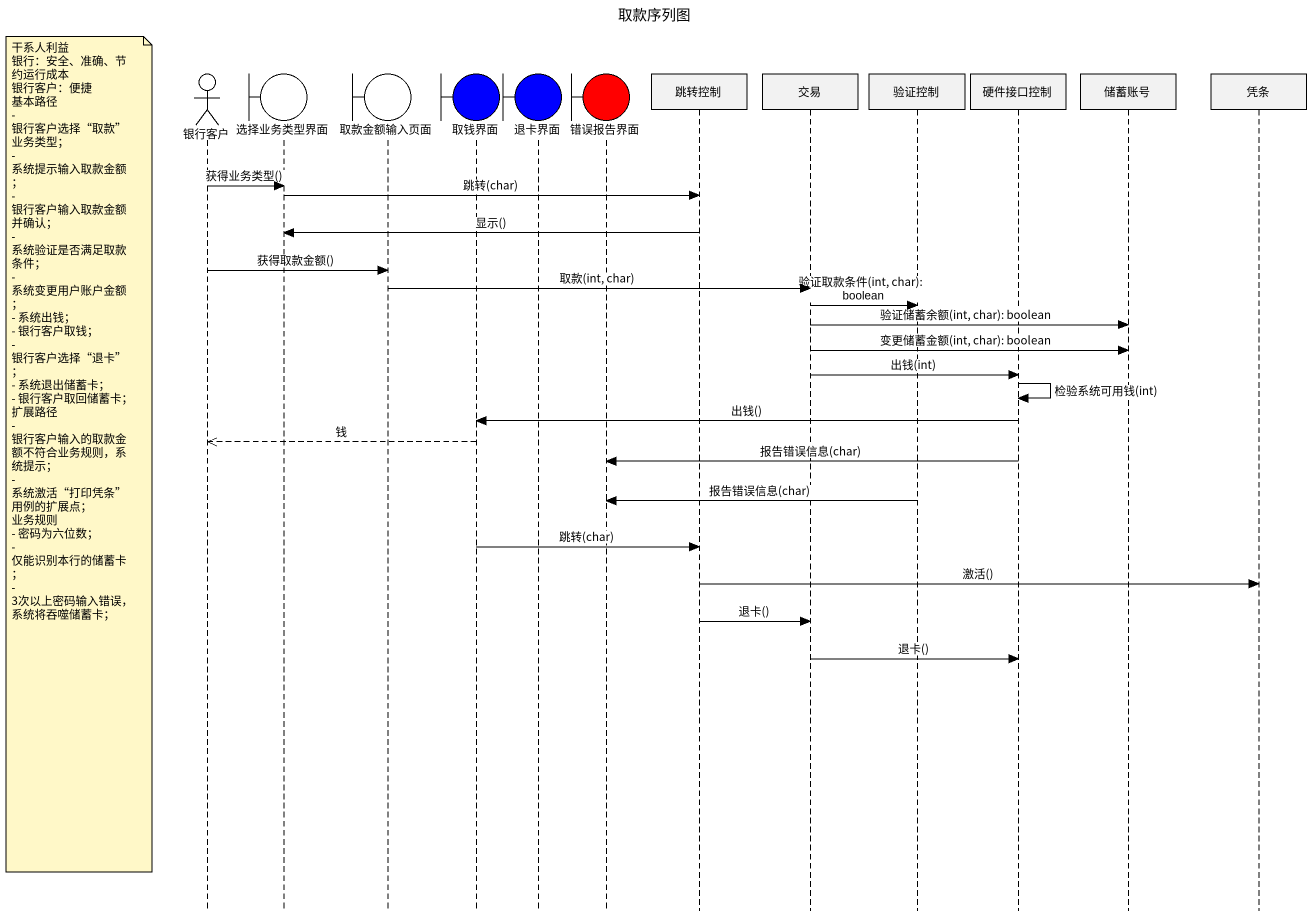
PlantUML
@startuml
title 取款序列图
hide footbox
actor 银行客户
boundary 选择业务类型界面
boundary 取款金额输入页面
boundary 取钱界面 #0000FF
boundary 退卡界面 #0000FF
boundary 错误报告界面 #FF0000
participant 跳转控制
participant 交易
participant 验证控制
participant 硬件接口控制
participant 储蓄账号
participant 凭条

银行客户 -> 选择业务类型界面 : 获得业务类型()
选择业务类型界面 -> 跳转控制 : 跳转(char)
跳转控制 -> 选择业务类型界面 : 显示()
银行客户 -> 取款金额输入页面 : 获得取款金额()
取款金额输入页面 -> 交易 : 取款(int, char)
交易 -> 验证控制 : 验证取款条件(int, char): boolean
交易 -> 储蓄账号 : 验证储蓄余额(int, char): boolean
交易 -> 储蓄账号 : 变更储蓄金额(int, char): boolean
交易 -> 硬件接口控制 : 出钱(int)
硬件接口控制 -> 硬件接口控制 : 检验系统可用钱(int)
硬件接口控制 -> 取钱界面 : 出钱()
取钱界面 -->> 银行客户 : 钱
note left of 银行客户
  干系人利益
  银行：安全、准确、节约运行成本
  银行客户：便捷
  基本路径
  - 银行客户选择“取款”业务类型；
  - 系统提示输入取款金额；
  - 银行客户输入取款金额并确认；
  - 系统验证是否满足取款条件；
  - 系统变更用户账户金额；
  - 系统出钱；
  - 银行客户取钱；
  - 银行客户选择“退卡”；
  - 系统退出储蓄卡；
  - 银行客户取回储蓄卡；
  扩展路径
  - 银行客户输入的取款金额不符合业务规则，系统提示；
  - 系统激活“打印凭条”用例的扩展点；
  业务规则
  - 密码为六位数；
  - 仅能识别本行的储蓄卡；
  - 3次以上密码输入错误，系统将吞噬储蓄卡；
end note
硬件接口控制 -> 错误报告界面 : 报告错误信息(char)
验证控制 -> 错误报告界面 : 报告错误信息(char)
取钱界面 -> 跳转控制 : 跳转(char)
跳转控制 -> 凭条 : 激活()
跳转控制 -> 交易 : 退卡()
交易 -> 硬件接口控制 : 退卡()
@enduml
